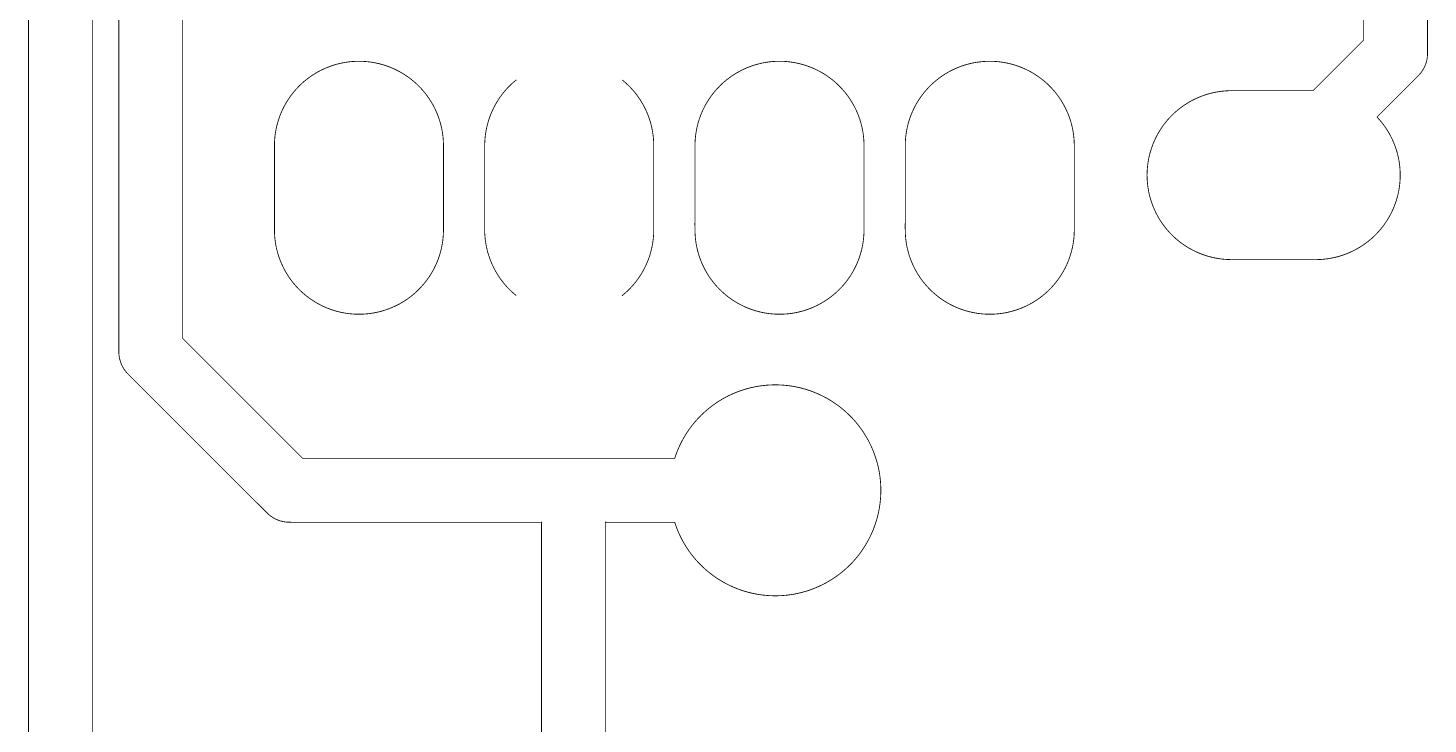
# Model space of a CAD drawing. Extents: x -0.1 to 57.3, y 51 to 102.1.
# Drawn here: x 17.67 to 34.58, y 65.15 to 73.56 of the extents above; entities that cross this region are included whole.
import ezdxf

# ---------------------------------------------------------------- set-up
doc = ezdxf.new("R2010")
doc.units = 0
doc.header["$MEASUREMENT"] = 0

msp = doc.modelspace()

# ---------------------------------------------------------------- linework, layer by layer
at = {"linetype": 'Continuous', "const_width": 0.01}
for points in [[(18.4454, 56.675), (18.4451, 82.8704)], [(17.6734, 82.4681), (17.6736, 56.5017)], [(18.7656, 78.7079), (18.7658, 69.6335), (18.767, 69.6135), (18.7693, 69.5936), (18.7725, 69.5739), (18.7768, 69.5544), (18.7821, 69.5351), (18.7884, 69.5161), (18.7957, 69.4975), (18.8039, 69.4792), (18.813, 69.4614), (18.8231, 69.4442), (18.834, 69.4274), (18.8458, 69.4113), (18.8584, 69.3957), (18.8718, 69.3809), (18.8901, 69.3629)], [(24.643, 60.744), (24.643, 67.5846), (24.6637, 67.5844), (25.4801, 67.5844), (25.4937, 67.5443), (25.5077, 67.5068), (25.5228, 67.4698), (25.5391, 67.4332), (25.5565, 67.3972), (25.575, 67.3618), (25.5947, 67.327), (25.6154, 67.2927), (25.6372, 67.2592), (25.66, 67.2264), (25.6839, 67.1942), (25.7087, 67.1629), (25.7345, 67.1323), (25.7613, 67.1026), (25.789, 67.0737), (25.8175, 67.0457), (25.847, 67.0187), (25.8772, 66.9925), (25.9083, 66.9673), (25.9402, 66.9431), (25.9728, 66.92), (26.0061, 66.8978), (26.0401, 66.8767), (26.0747, 66.8567), (26.1099, 66.8378), (26.1457, 66.82), (26.1821, 66.8033), (26.219, 66.7878), (26.2563, 66.7734), (26.294, 66.7602), (26.3322, 66.7482), (26.3707, 66.7374), (26.4096, 66.7279), (26.4487, 66.7195), (26.488, 66.7124), (26.5276, 66.7065), (26.5673, 66.7018), (26.6072, 66.6985), (26.6471, 66.6963), (26.6871, 66.6954), (26.7271, 66.6958), (26.7671, 66.6974), (26.807, 66.7003), (26.8467, 66.7044), (26.8864, 66.7098), (26.9258, 66.7164), (26.9651, 66.7242), (27.004, 66.7333), (27.0427, 66.7436), (27.081, 66.7551), (27.1189, 66.7678), (27.1564, 66.7817), (27.1935, 66.7967), (27.23, 66.8129), (27.2661, 66.8303), (27.3016, 66.8487), (27.3365, 66.8683), (27.3707, 66.8889), (27.4043, 66.9106), (27.4372, 66.9334), (27.4694, 66.9572), (27.5008, 66.982), (27.5314, 67.0077), (27.5612, 67.0344), (27.5901, 67.062), (27.6181, 67.0905), (27.6453, 67.1199), (27.6715, 67.1501), (27.6967, 67.1811), (27.721, 67.2129), (27.7443, 67.2455), (27.7665, 67.2787), (27.7877, 67.3127), (27.8078, 67.3473), (27.8268, 67.3825), (27.8446, 67.4182), (27.8614, 67.4546), (27.877, 67.4914), (27.8914, 67.5287), (27.9047, 67.5664), (27.9168, 67.6046), (27.9277, 67.643), (27.9373, 67.6819), (27.9458, 67.721), (27.953, 67.7603), (27.9589, 67.7999), (27.9637, 67.8396), (27.9671, 67.8794), (27.9694, 67.9194), (27.9704, 67.9593), (27.97, 68.0037), (27.9683, 68.0437), (27.9654, 68.0836), (27.9612, 68.1234), (27.9558, 68.163), (27.9491, 68.2024), (27.9412, 68.2416), (27.9321, 68.2806), (27.9218, 68.3192), (27.9102, 68.3575), (27.8975, 68.3954), (27.8835, 68.4329), (27.8685, 68.47), (27.8522, 68.5065), (27.8348, 68.5425), (27.8163, 68.578), (27.7967, 68.6129), (27.776, 68.6471), (27.7542, 68.6807), (27.7314, 68.7135), (27.7076, 68.7457), (27.6828, 68.777), (27.657, 68.8076), (27.6303, 68.8374), (27.6026, 68.8663), (27.5741, 68.8943), (27.5447, 68.9214), (27.5144, 68.9475), (27.4834, 68.9728), (27.4515, 68.997), (27.419, 69.0202), (27.3857, 69.0424), (27.3517, 69.0635), (27.3171, 69.0835), (27.2819, 69.1025), (27.2461, 69.1203), (27.2097, 69.137), (27.1729, 69.1526), (27.1356, 69.167), (27.0978, 69.1802), (27.0597, 69.1923), (27.0212, 69.2031), (26.9824, 69.2127), (26.9432, 69.2211), (26.9039, 69.2282), (26.8643, 69.2342), (26.8246, 69.2388), (26.7848, 69.2423), (26.7448, 69.2444), (26.7048, 69.2454), (26.6648, 69.245), (26.6249, 69.2434), (26.585, 69.2406), (26.5452, 69.2365), (26.5055, 69.2312), (26.4661, 69.2246), (26.4269, 69.2168), (26.3879, 69.2078), (26.3492, 69.1975), (26.3109, 69.186), (26.273, 69.1734), (26.2354, 69.1595), (26.1984, 69.1445), (26.1618, 69.1284), (26.1257, 69.1111), (26.0902, 69.0926), (26.0553, 69.0731), (26.021, 69.0525), (25.9874, 69.0308), (25.9545, 69.0081), (25.9223, 68.9843), (25.8909, 68.9596), (25.8603, 68.9338), (25.8305, 68.9072), (25.8015, 68.8796), (25.7734, 68.8511), (25.7463, 68.8217), (25.72, 68.7915), (25.6948, 68.7605), (25.6705, 68.7288), (25.6472, 68.6962), (25.6249, 68.663), (25.6037, 68.6291), (25.5836, 68.5945), (25.5646, 68.5593), (25.5467, 68.5236), (25.5299, 68.4873), (25.5142, 68.4505), (25.4998, 68.4132), (25.4865, 68.3755), (25.4802, 68.3562), (25.4154, 68.3564), (24.2414, 68.3561), (24.2437, 68.3564), (20.9878, 68.3565), (19.5376, 69.8068), (19.5377, 78.5548)], [(32.207, 72.8014), (32.171, 72.8008), (32.1311, 72.7986), (32.0912, 72.7948), (32.0516, 72.7895), (32.0122, 72.7826), (31.9731, 72.7742), (31.9343, 72.7643), (31.896, 72.7528), (31.8582, 72.7399), (31.8209, 72.7255), (31.7841, 72.7096), (31.7481, 72.6923), (31.7127, 72.6737), (31.6781, 72.6536), (31.6443, 72.6322), (31.6114, 72.6095), (31.5793, 72.5855), (31.5483, 72.5603), (31.5183, 72.5339), (31.4893, 72.5064), (31.4614, 72.4777), (31.4346, 72.4479), (31.4091, 72.4172), (31.3848, 72.3854), (31.3617, 72.3527), (31.3399, 72.3192), (31.3195, 72.2848), (31.3004, 72.2496), (31.2827, 72.2138), (31.2665, 72.1772), (31.2517, 72.1401), (31.2383, 72.1024), (31.2264, 72.0642), (31.2161, 72.0255), (31.2072, 71.9865), (31.1999, 71.9472), (31.1942, 71.9076), (31.19, 71.8679), (31.1873, 71.8279), (31.1862, 71.788), (31.1867, 71.748), (31.1888, 71.708), (31.1924, 71.6682), (31.1976, 71.6285), (31.2043, 71.5891), (31.2125, 71.55), (31.2223, 71.5112), (31.2336, 71.4728), (31.2464, 71.4349), (31.2607, 71.3976), (31.2764, 71.3608), (31.2936, 71.3246), (31.3121, 71.2892), (31.332, 71.2545), (31.3533, 71.2207), (31.3759, 71.1876), (31.3997, 71.1555), (31.4248, 71.1244), (31.4511, 71.0942), (31.4786, 71.0652), (31.5072, 71.0372), (31.5368, 71.0103), (31.5675, 70.9847), (31.5991, 70.9602), (31.6317, 70.937), (31.6652, 70.9151), (31.6995, 70.8946), (31.7346, 70.8754), (31.7704, 70.8575), (31.8069, 70.8411), (31.844, 70.8262), (31.8816, 70.8127), (31.9198, 70.8007), (31.9584, 70.7902), (31.9974, 70.7812), (32.0367, 70.7737), (32.0762, 70.7678), (32.116, 70.7635), (32.1559, 70.7607), (32.1959, 70.7595), (33.2232, 70.7594), (33.2452, 70.7596), (33.2851, 70.7613), (33.325, 70.7645), (33.3647, 70.7693), (33.4042, 70.7756), (33.4434, 70.7834), (33.4823, 70.7928), (33.5208, 70.8037), (33.5588, 70.8161), (33.5963, 70.83), (33.6333, 70.8454), (33.6696, 70.8621), (33.7052, 70.8803), (33.7401, 70.8999), (33.7742, 70.9208), (33.8074, 70.9431), (33.8398, 70.9666), (33.8712, 70.9914), (33.9016, 71.0173), (33.9309, 71.0445), (33.9592, 71.0728), (33.9864, 71.1022), (34.0124, 71.1326), (34.0371, 71.164), (34.0606, 71.1963), (34.0829, 71.2296), (34.1038, 71.2637), (34.1234, 71.2986), (34.1415, 71.3342), (34.1583, 71.3705), (34.1736, 71.4074), (34.1875, 71.4449), (34.1999, 71.483), (34.2108, 71.5215), (34.2202, 71.5603), (34.2281, 71.5996), (34.2344, 71.6391), (34.2391, 71.6788), (34.2423, 71.7186), (34.244, 71.7586), (34.2441, 71.7937), (34.2428, 71.8337), (34.2399, 71.8736), (34.2355, 71.9134), (34.2295, 71.9529), (34.222, 71.9922), (34.2129, 72.0311), (34.2024, 72.0697), (34.1903, 72.1078), (34.1767, 72.1455), (34.1617, 72.1825), (34.1452, 72.219), (34.1273, 72.2548), (34.108, 72.2898), (34.0874, 72.3241), (34.0655, 72.3575), (34.0422, 72.3901), (34.0177, 72.4217), (33.992, 72.4523), (33.9651, 72.4819), (33.964, 72.4833), (34.4706, 72.9902), (34.4839, 73.0052), (34.4963, 73.0209), (34.508, 73.0371), (34.5188, 73.054), (34.5287, 73.0713), (34.5376, 73.0892), (34.5457, 73.1075), (34.5528, 73.1262), (34.5589, 73.1452), (34.564, 73.1646), (34.5681, 73.1841), (34.5712, 73.2039), (34.5732, 73.2238), (34.5743, 73.2438), (34.5741, 73.2694), (34.5744, 73.2669), (34.5744, 75.7376)], [(33.8024, 75.7373), (33.8023, 73.4134), (33.1899, 72.8014), (32.2072, 72.8012)], [(34.4498, 72.9696), (34.464, 72.9834), (34.4777, 72.998), (34.4905, 73.0134), (34.5026, 73.0293), (34.5138, 73.0459), (34.5241, 73.063), (34.5335, 73.0807), (34.542, 73.0988), (34.5495, 73.1173), (34.5561, 73.1362), (34.5617, 73.1554), (34.5663, 73.1748), (34.5699, 73.1945), (34.5724, 73.2143), (34.5739, 73.2343), (34.5744, 73.2603), (34.5744, 73.2669)], [(20.6452, 71.1215), (20.6457, 71.0876), (20.6478, 71.0476), (20.6514, 71.0078), (20.6566, 70.9681), (20.6633, 70.9287), (20.6715, 70.8896), (20.6813, 70.8508), (20.6926, 70.8124), (20.7054, 70.7745), (20.7197, 70.7372), (20.7354, 70.7004), (20.7526, 70.6642), (20.7711, 70.6288), (20.791, 70.5941), (20.8123, 70.5603), (20.8349, 70.5272), (20.8587, 70.4951), (20.8838, 70.464), (20.9101, 70.4338), (20.9376, 70.4048), (20.9662, 70.3768), (20.9958, 70.3499), (21.0265, 70.3243), (21.0581, 70.2998), (21.0907, 70.2766), (21.1242, 70.2547), (21.1585, 70.2342), (21.1936, 70.215), (21.2294, 70.1971), (21.2659, 70.1807), (21.303, 70.1658), (21.3406, 70.1523), (21.3788, 70.1403), (21.4174, 70.1298), (21.4564, 70.1208), (21.4957, 70.1133), (21.5352, 70.1074), (21.575, 70.1031), (21.6149, 70.1003), (21.6549, 70.0991), (21.6948, 70.0994), (21.7348, 70.1013), (21.7746, 70.1048), (21.8143, 70.1098), (21.8538, 70.1164), (21.8929, 70.1245), (21.9318, 70.1341), (21.9702, 70.1453), (22.0081, 70.158), (22.0455, 70.1721), (22.0824, 70.1877), (22.1186, 70.2047), (22.1541, 70.2231), (22.1888, 70.2429), (22.2228, 70.264), (22.2559, 70.2865), (22.2881, 70.3102), (22.3193, 70.3352), (22.3495, 70.3614), (22.3787, 70.3887), (22.4068, 70.4172), (22.4338, 70.4468), (22.4596, 70.4773), (22.4841, 70.5089), (22.5074, 70.5414), (22.5295, 70.5748), (22.5501, 70.609), (22.5695, 70.644), (22.5874, 70.6798), (22.604, 70.7162), (22.6191, 70.7533), (22.6327, 70.7909), (22.6448, 70.829), (22.6555, 70.8675), (22.6646, 70.9065), (22.6722, 70.9457), (22.6783, 70.9853), (22.6828, 71.025), (22.6857, 71.0649), (22.6871, 71.1049), (22.6872, 71.32), (22.687, 72.136), (22.6872, 72.1427), (22.6861, 72.1827), (22.6835, 72.2226), (22.6794, 72.2623), (22.6736, 72.3019), (22.6664, 72.3413), (22.6575, 72.3803), (22.6472, 72.4189), (22.6354, 72.4571), (22.6221, 72.4948), (22.6073, 72.532), (22.591, 72.5686), (22.5734, 72.6044), (22.5543, 72.6396), (22.5339, 72.674), (22.5122, 72.7076), (22.4892, 72.7403), (22.4649, 72.7721), (22.4393, 72.8029), (22.4126, 72.8326), (22.3848, 72.8613), (22.3558, 72.8889), (22.3258, 72.9153), (22.2948, 72.9406), (22.2628, 72.9646), (22.2299, 72.9873), (22.1961, 73.0087), (22.1615, 73.0288), (22.1261, 73.0475), (22.0901, 73.0649), (22.0534, 73.0807), (22.0161, 73.0952), (21.9782, 73.1081), (21.9399, 73.1196), (21.9012, 73.1296), (21.8621, 73.138), (21.8227, 73.1449), (21.7831, 73.1503), (21.7432, 73.1541), (21.7033, 73.1563), (21.6633, 73.157), (21.6233, 73.1561), (21.5834, 73.1536), (21.5436, 73.1496), (21.504, 73.144), (21.4646, 73.1369), (21.4256, 73.1282), (21.3869, 73.1181), (21.3487, 73.1064), (21.3109, 73.0932), (21.2737, 73.0785), (21.2371, 73.0624), (21.2011, 73.0449), (21.1659, 73.026), (21.1314, 73.0057), (21.0977, 72.9841), (21.065, 72.9612), (21.0331, 72.937), (21.0022, 72.9116), (20.9723, 72.885), (20.9435, 72.8573), (20.9158, 72.8284), (20.8893, 72.7985), (20.864, 72.7675), (20.8398, 72.7356), (20.817, 72.7028), (20.7954, 72.6691), (20.7752, 72.6346), (20.7564, 72.5993), (20.7389, 72.5633), (20.7229, 72.5267), (20.7083, 72.4894), (20.6952, 72.4516), (20.6836, 72.4134), (20.6735, 72.3747), (20.6649, 72.3356), (20.6579, 72.2962), (20.6523, 72.2566), (20.6484, 72.2168), (20.646, 72.1769), (20.6452, 72.1369), (20.6454, 71.12), (20.6452, 71.1215)], [(25.7252, 71.1215), (25.7257, 71.0876), (25.7278, 71.0476), (25.7314, 71.0078), (25.7366, 70.9681), (25.7433, 70.9287), (25.7515, 70.8896), (25.7613, 70.8508), (25.7726, 70.8124), (25.7854, 70.7745), (25.7997, 70.7372), (25.8154, 70.7004), (25.8326, 70.6642), (25.8511, 70.6288), (25.871, 70.5941), (25.8923, 70.5603), (25.9149, 70.5272), (25.9387, 70.4951), (25.9638, 70.464), (25.9901, 70.4338), (26.0176, 70.4048), (26.0462, 70.3768), (26.0758, 70.3499), (26.1065, 70.3243), (26.1381, 70.2998), (26.1707, 70.2766), (26.2042, 70.2547), (26.2385, 70.2342), (26.2736, 70.215), (26.3094, 70.1971), (26.3459, 70.1807), (26.383, 70.1658), (26.4206, 70.1523), (26.4588, 70.1403), (26.4974, 70.1298), (26.5364, 70.1208), (26.5757, 70.1133), (26.6152, 70.1074), (26.655, 70.1031), (26.6949, 70.1003), (26.7349, 70.0991), (26.7748, 70.0994), (26.8148, 70.1013), (26.8546, 70.1048), (26.8943, 70.1098), (26.9338, 70.1164), (26.9729, 70.1245), (27.0118, 70.1341), (27.0502, 70.1453), (27.0881, 70.158), (27.1255, 70.1721), (27.1624, 70.1877), (27.1986, 70.2047), (27.2341, 70.2231), (27.2688, 70.2429), (27.3028, 70.264), (27.3359, 70.2865), (27.3681, 70.3102), (27.3993, 70.3352), (27.4295, 70.3614), (27.4587, 70.3887), (27.4868, 70.4172), (27.5138, 70.4468), (27.5396, 70.4773), (27.5641, 70.5089), (27.5874, 70.5414), (27.6095, 70.5748), (27.6301, 70.609), (27.6495, 70.644), (27.6674, 70.6798), (27.684, 70.7162), (27.6991, 70.7533), (27.7127, 70.7909), (27.7248, 70.829), (27.7355, 70.8675), (27.7446, 70.9065), (27.7522, 70.9457), (27.7583, 70.9853), (27.7628, 71.025), (27.7657, 71.0649), (27.7671, 71.1049), (27.7672, 71.32), (27.767, 72.136), (27.7672, 72.1427), (27.7661, 72.1827), (27.7635, 72.2226), (27.7594, 72.2623), (27.7536, 72.3019), (27.7464, 72.3413), (27.7375, 72.3803), (27.7272, 72.4189), (27.7154, 72.4571), (27.7021, 72.4948), (27.6873, 72.532), (27.671, 72.5686), (27.6534, 72.6044), (27.6343, 72.6396), (27.6139, 72.674), (27.5922, 72.7076), (27.5692, 72.7403), (27.5449, 72.7721), (27.5193, 72.8029), (27.4926, 72.8326), (27.4648, 72.8613), (27.4358, 72.8889), (27.4058, 72.9153), (27.3748, 72.9406), (27.3428, 72.9646), (27.3099, 72.9873), (27.2761, 73.0087), (27.2415, 73.0288), (27.2061, 73.0475), (27.1701, 73.0649), (27.1334, 73.0807), (27.0961, 73.0952), (27.0582, 73.1081), (27.0199, 73.1196), (26.9812, 73.1296), (26.9421, 73.138), (26.9027, 73.1449), (26.8631, 73.1503), (26.8232, 73.1541), (26.7833, 73.1563), (26.7433, 73.157), (26.7033, 73.1561), (26.6634, 73.1536), (26.6236, 73.1496), (26.584, 73.144), (26.5446, 73.1369), (26.5056, 73.1282), (26.4669, 73.1181), (26.4287, 73.1064), (26.3909, 73.0932), (26.3537, 73.0785), (26.3171, 73.0624), (26.2811, 73.0449), (26.2459, 73.026), (26.2114, 73.0057), (26.1777, 72.9841), (26.145, 72.9612), (26.1131, 72.937), (26.0822, 72.9116), (26.0523, 72.885), (26.0235, 72.8573), (25.9958, 72.8284), (25.9693, 72.7985), (25.944, 72.7675), (25.9198, 72.7356), (25.897, 72.7028), (25.8754, 72.6691), (25.8552, 72.6346), (25.8364, 72.5993), (25.8189, 72.5633), (25.8029, 72.5267), (25.7883, 72.4894), (25.7752, 72.4516), (25.7636, 72.4134), (25.7535, 72.3747), (25.7449, 72.3356), (25.7379, 72.2962), (25.7323, 72.2566), (25.7284, 72.2168), (25.726, 72.1769), (25.7252, 72.1369), (25.7254, 71.12), (25.7252, 71.1215)], [(28.2652, 71.1215), (28.2657, 71.0876), (28.2678, 71.0476), (28.2714, 71.0078), (28.2766, 70.9681), (28.2833, 70.9287), (28.2915, 70.8896), (28.3013, 70.8508), (28.3126, 70.8124), (28.3254, 70.7745), (28.3397, 70.7372), (28.3554, 70.7004), (28.3726, 70.6642), (28.3911, 70.6288), (28.411, 70.5941), (28.4323, 70.5603), (28.4549, 70.5272), (28.4787, 70.4951), (28.5038, 70.464), (28.5301, 70.4338), (28.5576, 70.4048), (28.5862, 70.3768), (28.6158, 70.3499), (28.6465, 70.3243), (28.6781, 70.2998), (28.7107, 70.2766), (28.7442, 70.2547), (28.7785, 70.2342), (28.8136, 70.215), (28.8494, 70.1971), (28.8859, 70.1807), (28.923, 70.1658), (28.9606, 70.1523), (28.9988, 70.1403), (29.0374, 70.1298), (29.0764, 70.1208), (29.1157, 70.1133), (29.1552, 70.1074), (29.195, 70.1031), (29.2349, 70.1003), (29.2749, 70.0991), (29.3148, 70.0994), (29.3548, 70.1013), (29.3946, 70.1048), (29.4343, 70.1098), (29.4738, 70.1164), (29.5129, 70.1245), (29.5518, 70.1341), (29.5902, 70.1453), (29.6281, 70.158), (29.6655, 70.1721), (29.7024, 70.1877), (29.7386, 70.2047), (29.7741, 70.2231), (29.8088, 70.2429), (29.8428, 70.264), (29.8759, 70.2865), (29.9081, 70.3102), (29.9393, 70.3352), (29.9695, 70.3614), (29.9987, 70.3887), (30.0268, 70.4172), (30.0538, 70.4468), (30.0796, 70.4773), (30.1041, 70.5089), (30.1274, 70.5414), (30.1495, 70.5748), (30.1701, 70.609), (30.1895, 70.644), (30.2074, 70.6798), (30.224, 70.7162), (30.2391, 70.7533), (30.2527, 70.7909), (30.2648, 70.829), (30.2755, 70.8675), (30.2846, 70.9065), (30.2922, 70.9457), (30.2983, 70.9853), (30.3028, 71.025), (30.3057, 71.0649), (30.3071, 71.1049), (30.3072, 71.32), (30.307, 72.136), (30.3072, 72.1427), (30.3061, 72.1827), (30.3035, 72.2226), (30.2994, 72.2623), (30.2936, 72.3019), (30.2864, 72.3413), (30.2775, 72.3803), (30.2672, 72.4189), (30.2554, 72.4571), (30.2421, 72.4948), (30.2273, 72.532), (30.211, 72.5686), (30.1934, 72.6044), (30.1743, 72.6396), (30.1539, 72.674), (30.1322, 72.7076), (30.1092, 72.7403), (30.0849, 72.7721), (30.0593, 72.8029), (30.0326, 72.8326), (30.0048, 72.8613), (29.9758, 72.8889), (29.9458, 72.9153), (29.9148, 72.9406), (29.8828, 72.9646), (29.8499, 72.9873), (29.8161, 73.0087), (29.7815, 73.0288), (29.7461, 73.0475), (29.7101, 73.0649), (29.6734, 73.0807), (29.6361, 73.0952), (29.5982, 73.1081), (29.5599, 73.1196), (29.5212, 73.1296), (29.4821, 73.138), (29.4427, 73.1449), (29.4031, 73.1503), (29.3632, 73.1541), (29.3233, 73.1563), (29.2833, 73.157), (29.2433, 73.1561), (29.2034, 73.1536), (29.1636, 73.1496), (29.124, 73.144), (29.0846, 73.1369), (29.0456, 73.1282), (29.0069, 73.1181), (28.9687, 73.1064), (28.9309, 73.0932), (28.8937, 73.0785), (28.8571, 73.0624), (28.8211, 73.0449), (28.7859, 73.026), (28.7514, 73.0057), (28.7177, 72.9841), (28.685, 72.9612), (28.6531, 72.937), (28.6222, 72.9116), (28.5923, 72.885), (28.5635, 72.8573), (28.5358, 72.8284), (28.5093, 72.7985), (28.484, 72.7675), (28.4598, 72.7356), (28.437, 72.7028), (28.4154, 72.6691), (28.3952, 72.6346), (28.3764, 72.5993), (28.3589, 72.5633), (28.3429, 72.5267), (28.3283, 72.4894), (28.3152, 72.4516), (28.3036, 72.4134), (28.2935, 72.3747), (28.2849, 72.3356), (28.2779, 72.2962), (28.2723, 72.2566), (28.2684, 72.2168), (28.266, 72.1769), (28.2652, 72.1369), (28.2654, 71.12), (28.2652, 71.1215)], [(23.5679, 72.9329), (23.5372, 72.9073), (23.5075, 72.8805), (23.4788, 72.8525), (23.4513, 72.8235), (23.425, 72.7934), (23.3998, 72.7623), (23.3759, 72.7302), (23.3533, 72.6972), (23.332, 72.6634), (23.312, 72.6288), (23.2934, 72.5934), (23.2762, 72.5573), (23.2604, 72.5205), (23.246, 72.4832), (23.2332, 72.4453), (23.2218, 72.4069), (23.212, 72.3682), (23.2036, 72.3291), (23.1968, 72.2896), (23.1916, 72.25), (23.1879, 72.2102), (23.1858, 72.1702), (23.1852, 72.136), (23.1854, 71.12), (23.1852, 71.1209), (23.1859, 71.0809), (23.1883, 71.041), (23.1921, 71.0012), (23.1976, 70.9615), (23.2046, 70.9222), (23.2131, 70.8831), (23.2231, 70.8444), (23.2347, 70.8061), (23.2477, 70.7683), (23.2622, 70.731), (23.2782, 70.6943), (23.2956, 70.6583), (23.3143, 70.623), (23.3345, 70.5884), (23.356, 70.5547), (23.3788, 70.5218), (23.4028, 70.4899), (23.4281, 70.4589), (23.4546, 70.4289), (23.4823, 70.4), (23.511, 70.3722), (23.5409, 70.3456), (23.5663, 70.3244)], [(24.8438, 70.3226), (24.8746, 70.3482), (24.9043, 70.3749), (24.9329, 70.4028), (24.9605, 70.4319), (24.9868, 70.4619), (25.012, 70.493), (25.0359, 70.525), (25.0586, 70.558), (25.08, 70.5918), (25.1, 70.6264), (25.1186, 70.6618), (25.1359, 70.6979), (25.1517, 70.7347), (25.1661, 70.772), (25.179, 70.8098), (25.1904, 70.8482), (25.2002, 70.8869), (25.2086, 70.9261), (25.2154, 70.9655), (25.2207, 71.0051), (25.2244, 71.0449), (25.2266, 71.0849), (25.2272, 71.12), (25.227, 72.136), (25.2272, 72.1427), (25.2261, 72.1827), (25.2235, 72.2226), (25.2194, 72.2623), (25.2136, 72.3019), (25.2064, 72.3413), (25.1975, 72.3803), (25.1872, 72.4189), (25.1754, 72.4571), (25.1621, 72.4948), (25.1473, 72.532), (25.131, 72.5686), (25.1134, 72.6044), (25.0943, 72.6396), (25.0739, 72.674), (25.0522, 72.7076), (25.0292, 72.7403), (25.0049, 72.7721), (24.9793, 72.8029), (24.9526, 72.8326), (24.9248, 72.8613), (24.8958, 72.8889), (24.8658, 72.9153), (24.8454, 72.9322)], [(18.7659, 69.6627), (18.7656, 69.643), (18.7663, 69.623), (18.7681, 69.6031), (18.7709, 69.5832), (18.7747, 69.5636), (18.7795, 69.5442), (18.7853, 69.5251), (18.7921, 69.5063), (18.7999, 69.4878), (18.8086, 69.4698), (18.8182, 69.4523), (18.8287, 69.4353), (18.8401, 69.4189), (18.8523, 69.403), (18.8653, 69.3879), (18.8834, 69.3691), (20.5646, 67.6882), (20.5796, 67.6749), (20.5953, 67.6625), (20.6115, 67.6508), (20.6284, 67.64), (20.6457, 67.6301), (20.6636, 67.6212), (20.6819, 67.6131), (20.7006, 67.606), (20.7196, 67.5999), (20.739, 67.5948), (20.7585, 67.5907), (20.7783, 67.5876), (20.7982, 67.5856), (20.8182, 67.5845), (20.8438, 67.5847)], [(20.544, 67.709), (20.5578, 67.6948), (20.5724, 67.6811), (20.5878, 67.6683), (20.6037, 67.6562), (20.6203, 67.645), (20.6374, 67.6347), (20.6551, 67.6253), (20.6732, 67.6168), (20.6917, 67.6093), (20.7106, 67.6027), (20.7298, 67.5971), (20.7492, 67.5925), (20.7689, 67.5889), (20.7887, 67.5864), (20.8087, 67.5849), (20.8347, 67.5844), (23.8715, 67.5844), (23.871, 67.5848), (23.871, 60.9273)]]:
    msp.add_lwpolyline(points, dxfattribs=at)

doc.saveas('drawing.dxf')
